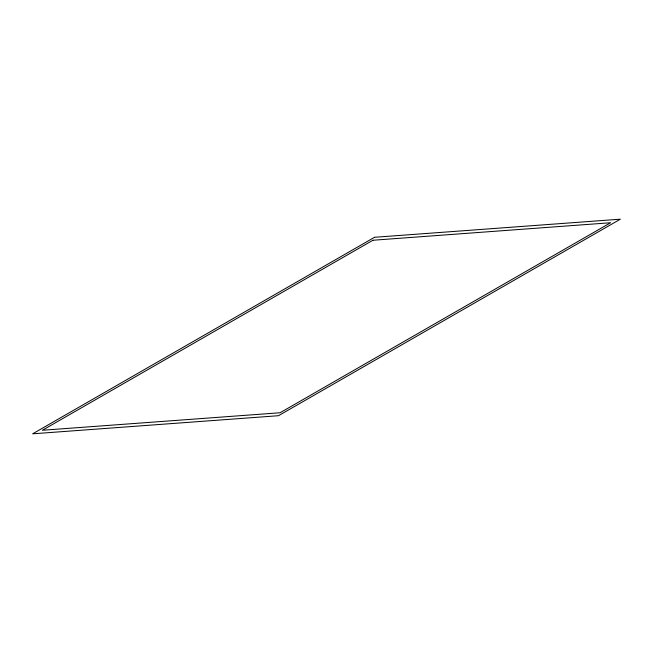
<?xml version="1.0" encoding="UTF-8"?>
<svg xmlns="http://www.w3.org/2000/svg" width="653" height="653" viewBox="0 0 653 653"><rect width="100%" height="100%" fill="white"/><g stroke="black" fill="none" stroke-linecap="round" stroke-linejoin="round"><path stroke-width="0.98" d="M374.512 237.292L32.65 433.812L278.488 415.708L620.35 219.188L374.512 237.292M372.928 240.247L42.388 430.262L280.072 412.753L610.612 222.738L372.928 240.247"/></g></svg>
